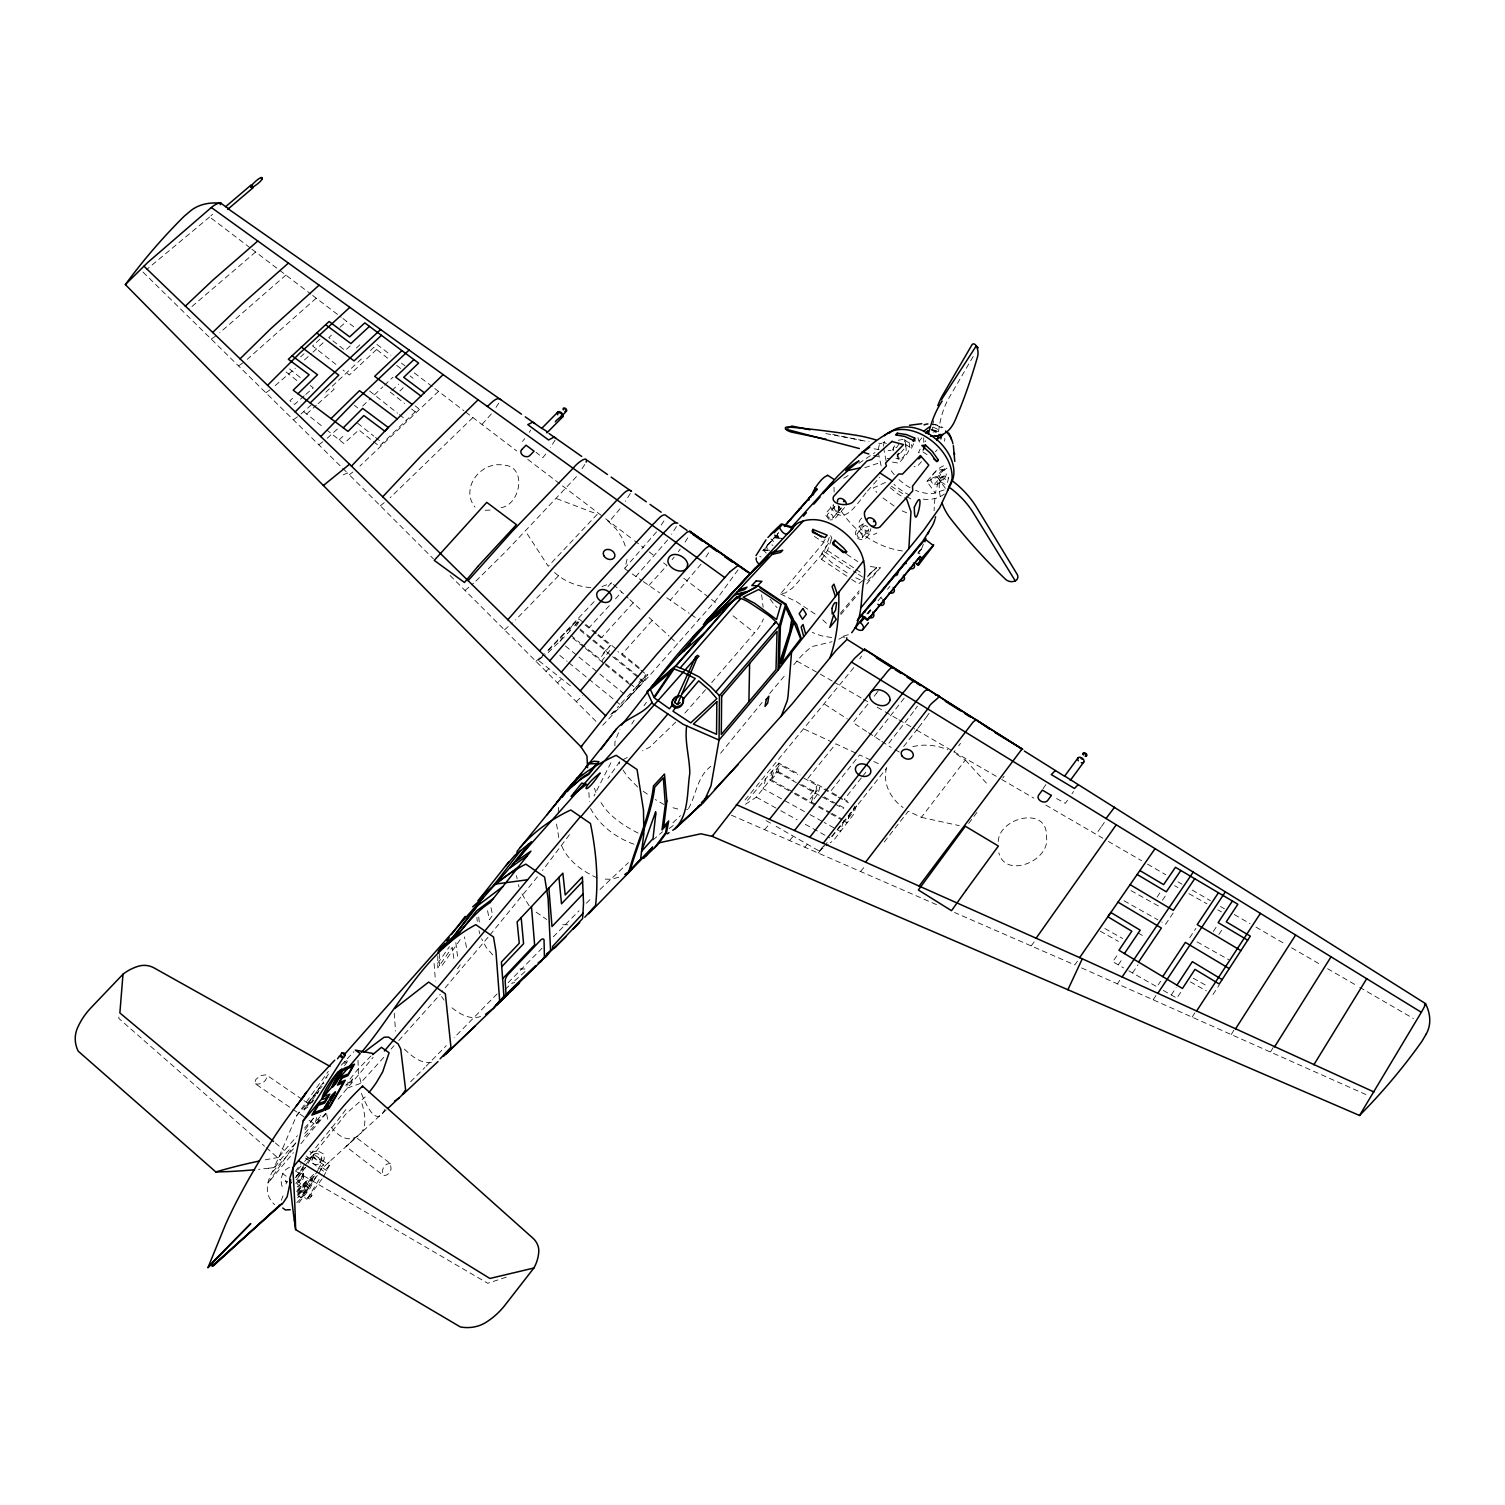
<?xml version="1.0" encoding="UTF-8"?>
<svg xmlns="http://www.w3.org/2000/svg" width="1505" height="1505" viewBox="0 0 1505 1505"><rect width="100%" height="100%" fill="white"/><g stroke="black" fill="none" stroke-linecap="round" stroke-linejoin="round"><path stroke-width="0.75" stroke-dasharray="5 3.75" d="M934.868 498.456L934.078 510.703M614.887 745.859L614.962 741.664L619.909 729.21M846.901 576.227L821.674 559.54L821.786 553.294L831.908 538.301L830.233 534.802L824.138 551.62L796.22 584.053A45.865 15.464 -66.8 0 1 792.025 588.399L785.347 592.914L780.437 593.948L825.718 540.182M303.145 1173.712L303.502 1177.023M905.822 444.577L911.503 448.264L911.635 444.558M358.04 1060.348L358.303 1072.162L361.087 1082.885M394.235 1013.091L395.552 1031.132M437.823 955.826L437.767 967.941L452.253 947.209L454.021 959.701M439.554 953.587L439.498 965.439M434.098 963.463L435.434 980.921M558.205 812.437L558.656 806.304M898.071 453.099L898.052 456.466L899.99 458.969C905.239 457.689 907.854 449.468 905.032 445.047M118.895 1017.004L118.763 1018.396L264.504 1146.152M940.268 496.556A58.187 54.387 4.3 0 1 939.327 482.766L939.666 479.324C952.966 467.02 942.544 484.29 935.414 484.779C921.511 480.151 943.842 460.267 946.438 475.129M322.051 1178.867L307.001 1199.353L319.305 1179.092M942.45 469.598L936.825 476.257L930.429 478.853M934.417 484.365L940.042 477.725L945.14 475.881A98.295 91.109 10.7 0 1 948.376 478.007M886.708 767.494C882.118 782.713 890.64 798.892 903.113 807.564M998.248 841.502C999.151 817.328 1048.138 805.42 1046.427 836.742C1050.923 860.615 1005.491 879.428 998.85 852.827M287.7 1181.839L285.31 1181.651L285.894 1180.183M286.721 1182.667L287.041 1181.651M289.449 1167.391C280.833 1170.758 278.952 1182.911 283.918 1189.703M310.613 1194.349L307.923 1197.66L310.406 1194.293L311.968 1195.29L309.296 1198.902L311.968 1195.29M837.871 511.625L839.47 509.894L838.624 508.05A3.198 2.107 40.9 0 0 835.294 506.263L827.957 513.901M837.965 511.192L839.038 506.545L837.965 505.699M627.058 559.314L624.744 568.758L630.313 572.615M309.146 1120.378L314.902 1124.291L318.007 1121.413L320.546 1115.393M878.13 449.675L880.086 441.981M320.019 1162.406A4.252 3.763 16 0 0 315.448 1157.025A4.252 3.763 16 0 0 312.795 1162.989A4.252 3.763 16 0 0 320.019 1162.406C327.018 1155.182 311.253 1148.353 312.156 1159.207M313.604 1154.711C312.513 1158.53 319.06 1161.597 321.355 1158.361M765.725 778.781L763.11 788.658L807.903 813.452M772.31 770.974L769.845 780.211L792.213 792.552M803.708 778.029L817.271 785.535L815.503 792.176L808.862 800.66L771.407 779.985L773.213 773.213L779.929 764.785L797.763 774.718M745.408 804.291L756.319 797.161L776.561 771.783L778.894 763.11L800.114 774.943M811.477 802.109L813.246 795.505L819.886 786.983L818.118 793.605L811.477 802.109L829.763 812.23M771.407 779.985L778.123 771.576L779.929 764.785M923.656 437.767L923.807 442.32M843.346 821.899L840.467 831.475L824.194 822.464M849.761 813.923L847.07 822.859L843.007 820.62M854.558 806.172L852.62 812.625L846.036 821.203M856.157 805.965L853.655 814.28L833.845 840.147L830.158 842.838M315.787 1176.76L309.804 1188.705L297.708 1204.32M302.881 1175.104L303.352 1173.599L298.818 1182.178M281.341 1200.256L282.959 1195.911M308.224 1163.196L311.855 1156.404L323.669 1164.87L318.665 1173.58M323.387 1176.948L329.35 1165.397L309.842 1151.4M268.661 1168.237L274.004 1167.579L279.272 1156.404L297.444 1135.692M821.674 559.54L827.487 550.51L831.174 540.333M892.409 450.164L894.948 445.273M921.587 548.874L923.901 542.741M345.68 1085.274A130.277 18.888 -51.6 0 1 352.64 1079.047L349.969 1084.955L346.319 1084.672M295.337 1143.518C280.588 1158.399 254.514 1185.733 274.606 1204.658M279.272 1156.404L296.429 1115.863L328.353 1071.334M766.233 553.069L763.355 550.002L778.725 532.544M834.033 487.206L834.109 492.06M861.669 518.077C852.319 526.694 869.514 538.771 876.888 533.015M911.503 448.264L914.889 441.003M920.119 449.148L918.407 452.779L922.471 451.613L928.134 455.3M316.614 1117.481L314.902 1124.291M610.88 762.79L593.967 795.976M898.937 453.156L897.074 456.203M688.538 808.505C696.533 794.358 696.815 777.238 710.812 766.308M559.973 641.582L564.732 633.455M973.208 356.44L949.015 397.847A102.81 56.155 75.9 0 0 938.33 433.365L934.135 431.653M571.825 626.118L567.385 633.718L573.273 627.453M574.76 625.873L578.879 618.837L584.147 623.089M576.377 626.042L579.594 620.568L575.155 625.271M286.665 1181.67L286.063 1183.965M1270.577 1051.882L1273.456 1047.01M676.498 526.487L671.606 534.237M460.342 964.761L457.2 969.22M738.014 569.868L715.872 600.326L648.448 676.855L601.36 726.708M1231.297 1034.424L1234.608 1029.006M631.743 724.056L634.169 720.18M1192.186 1017.041L1195.948 1011.097M581.607 644.14L599.611 658.795L610.353 645.495L597.673 635.223M296.372 1177.211L305.064 1163.516M628.827 697.68L633.962 689.591M636.069 689.666L640.885 682.104M314.413 1175.951L302.185 1195.534L307.001 1199.353M315.655 1173.994L319.399 1168.125L323.669 1164.87M640.81 670.101L646.153 674.409L642.616 679.978L635.392 687.954L630.125 683.646M612.121 713.765L621.546 705.732L643.293 681.69L647.808 674.579L617.276 707.632M530.738 430.091L529.233 432.368M859.769 658.795L861.556 656.03M1153.225 999.734L1157.458 993.281M1212.955 994.579L1219.219 985.004M555.1 440.1L550.397 447.549M619.778 761.624L607.964 778.405M630.35 493.433L625.346 501.353M1218.881 934.455L1222.737 928.604M1213.312 931.463L1217.206 925.594M1180.673 992.378L1176.854 998.135L1162.236 989.82M1171.266 994.956L1176.101 987.656M1189.703 937.747L1195.929 928.397M569.454 834.748L542.553 870.417M1158.135 984.947L1160.618 981.26M898.861 444.182L896.566 447.625L893.218 446.176L893.481 450.635M498.757 403.171L495.502 408.156M584.787 464.499L581.363 469.786M298.423 1194.82L312.156 1178.735L308.356 1180.202M1073.573 791.461L1071.993 793.793M1117.406 983.837L1119.739 980.357M1173.148 913.046L1165.623 924.202L1161.841 922.057M663.931 520.899L660.319 526.468M687.766 537.887L684.117 543.55M708.648 552.786L704.942 558.505M1162.424 900.253L1166.375 894.44M1132.531 972.945L1138.1 964.761M1157.044 897.112L1160.976 891.336M1118.271 964.837L1122.749 958.328M834.353 506.545L834.504 509.687L837.928 511.474M1116.785 955.826L1112.741 961.695L1123.464 967.79M384.96 1109.204C376.005 1129.145 365.169 1102.3 361.125 1092.893M1045.9 784.594L1042.89 788.883M1104.35 822.426L1101.303 826.828M315.674 1095.283C288.715 1130.669 316.407 1092.329 321.882 1084.202M312.871 1099.929L307.81 1107.21L303.916 1109.467L323.726 1081.963M297.501 1178.547L306.87 1165.115M317.329 1175.499L302.279 1195.967M325.644 1078.201L330.592 1071.109M316.803 1093.684L319.041 1090.467M317.404 1093.439L318.439 1091.953M311.78 1102.864L313.793 1099.986M295.507 1171.266L300.849 1163.628M460.154 939.666L442.526 964.874A5.55 1.994 -69.3 0 1 439.516 965.439M1067.515 800.284L1065.352 803.388L1053.575 796.916M1100.87 827.43L1096.054 834.259M1077.43 961.168L1074.796 964.931L954.565 912.5M437.56 963.501L449.431 946.683M927.193 715.966L929.131 713.238M295.827 1142.784L268.041 1182.986L293.4 1152.68M863.418 523.778C858.96 527.051 865.469 533.316 869.382 531.829M867.538 526.844A3.198 2.107 40.3 0 0 864.754 525.659C859.769 527.39 868.78 534.275 868.837 528.688M344.57 1065.596L348.596 1059.972L344.607 1061.777M917.429 706.165L915.303 709.156M904.185 698.151L874.349 736.547M927.005 716.23L921.417 723.849M305.082 1129.841L314.526 1116.729M644.065 705.657L646.435 702.365M853.749 667.637L743.752 801.638M1031.207 945.911L1034.838 940.926M274.004 1167.579L275.302 1165.811M700.991 564.206L670.308 600.213M656.556 531.867L624.895 568.1M667.637 539.938L635.9 576.471M678.379 551.658L680.241 549.099M862.854 524.079C843.91 535.404 866.936 550.021 870.849 528.631M913.497 711.658L887.404 745.031M960.51 743.357L958.704 745.803M876.305 693.448L878.243 690.833M355.82 1137.216L346.094 1146.622L383.436 1175.518L385.017 1175.405A6.246 5.531 15.4 0 0 387.97 1174.145L391.093 1169.216L390.453 1163.61L355.82 1137.216L349.273 1143.762M1002.781 778.029L1004.098 776.298M720.594 753.271L762.132 702.478M968.674 823.442L978.25 810.687M876.211 693.579L874.198 696.232M921.248 724.074L917.787 728.571M884.244 841.991L908.286 811.233L921.361 817.366L965.326 760.025L953.737 752.35L955.035 750.638M620.079 508.746L608.904 521.972M939.327 482.766L945.14 475.881M810.612 794.038L817.271 785.535M576.471 476.634L506.075 551.244L475.241 581.72M858.189 804.234L886.596 768.171M903.658 746.518L917.636 728.777M545.751 454.021L542.816 457.689L536.043 452.29M524.756 438.576L522.48 441.454M303.559 1167.259L295.3 1177.625M304.969 1165.472L346.282 1113.493L365.207 1096.938M861.293 777.972L844.267 799.4L850.212 802.673M862.722 776.166L867.031 770.729M919.856 550.529L918.088 552.73L922.96 555.928M778.894 763.11L745.69 802.541M491.307 413.95L481.976 424.485M304.65 1161.484L330.554 1129.277A167.337 32.865 -57.1 0 0 346.696 1108.376M831.625 836.46L854.878 807.564M832.02 836.63L856.74 806.04M838.793 639.249L844.042 636.295M674.146 557.132L672.114 559.615M301.019 1165.961L295.751 1172.245M867.971 614.059L870.943 610.466M918.464 552.786L921.436 549.175M537.436 876.832L489.482 935.546M860.559 871.508L865.958 864.999M272.781 1171.793L293.456 1148.71M300.868 1143.744L326.228 1113.437M338.173 1099.158L373.108 1057.375M487.977 937.352L441.699 991.87M866.899 613.908L870.737 609.318M887.48 589.302L889.982 586.31M867.727 613.212L870.68 609.675M878.073 600.852L882.494 595.566M917.975 553.219L921.455 549.043M769.695 693.485L786.325 673.694M793.869 664.702L798.534 659.171A39.77 12.473 -34.4 0 1 811.778 646.623L832.039 641.713M840.298 613.344L859.148 590.882M840.881 614.473L859.054 592.932M866.635 583.978L880.256 567.818L867.614 566.2M946.927 468.206L941.34 471.968L938.612 478.891A158.458 111.784 66.9 0 1 935.32 493.113L926.873 481.45L934.718 472.194A7.788 1.919 -36 0 1 941.34 466.889A7.788 1.919 -36 0 1 946.25 465.497M926.873 481.45L937.37 477.217L945.215 467.923A7.788 1.919 -36 0 0 946.344 466.042M296.391 1115.976L318.082 1090.862M862.12 537.736A3.198 2.126 40.4 0 0 859.995 533.184A3.198 2.126 40.4 0 0 857.267 535.705A3.198 2.126 40.4 0 0 862.12 537.736L868.46 530.306M329.35 1165.397L324.121 1171.53L302.825 1156.216M857.474 533.334L863.795 525.941M921.474 461.64L917.091 466.795L913.968 466.625M818.212 853.053L828.578 840.938M892.54 462.073L898.937 463.201L906.857 454.002A7.751 3.706 -79.6 0 0 908.907 441.906M919.235 440.946L921.888 437.88M705.563 689.704L683.928 714.198M711.696 682.593L756.206 630.858A39.563 21.634 -81.2 0 0 763.43 618.894M825.229 539.448L822.972 542.082L813.434 535.78M804.799 847.183L807.357 844.211M832.604 518.284A3.198 2.126 41 0 0 830.459 513.732A3.198 2.126 41 0 0 827.788 516.271A3.198 2.126 41 0 0 832.604 518.284L841.634 507.862M844.493 507.599L834.033 519.639L830.008 519.921M789.542 840.543L793.342 836.197M318.025 1169.046L324.215 1159.245L324.045 1154.241L317.066 1150.478L308.45 1153.771M762.979 550.905L779.872 531.698M767.588 545.036L774.285 537.793L782.017 538.414M865.939 492.85C855.48 506.019 842.461 528.387 829.462 505.323M867.463 491.1L872.072 485.889M873.615 484.159L879.748 477.217M383.794 1057.338L360.034 1083.6L345.002 1088.886M391.112 1049.041L394.047 1045.73M320.057 1088.623L322.07 1086.365M764.521 829.631L770.372 823.047L764.653 819.774M524.982 971.647L512.076 983.104L514.672 982.558M652.211 620.417L622.205 653.941M776.129 826.339L819.096 850.946L823.649 845.848M633.21 602.771L601.793 637.386M648.9 585.445L666.997 565.466L663.442 562.776M638.929 682.386L646.153 674.409M609.299 605.631L589.414 627.359M615.489 598.84L621.678 592.067M325.644 1113.493L302.787 1138.495M296.579 1175.744L303.314 1169.216M398.806 1040.538L440.269 994.316M594.136 601.605L547.707 650.499M608.001 586.499L611.086 583.15M614.247 710.924L608.979 716.436M603.035 653.396L610.353 645.495M609.751 650.555L601.944 660.695L628.356 682.216M304.744 1133.34L317.273 1119.776A167.356 26.262 -51.8 0 0 320.208 1116.578M304.499 1128.054L313.698 1118.121M341.278 1065.201L353.863 1051.675M558.505 575.775L515.557 619.985M564.413 636.86L547.162 653.509M547.989 650.762L578.879 618.837M313.586 1174.427L297.689 1189.627M426.047 1066.255L446.27 1045.636M497.083 993.921L454.153 1037.66M553.257 936.863L579.049 910.751M867.444 576.923L876.437 567.705L866.673 576.566M867.839 580.516L880.256 567.818M586.386 903.226L590.769 898.767M508.088 982.746L542.007 948.225M600.006 889.455L628.45 862.591M410.602 1081.738L424.824 1067.515M472.89 417.562L390.134 497.741M570.395 685.791L538.226 660.225L544.735 653.923M438.519 391.375L359.921 466.08M675.783 722.061L649.652 747.251L642.503 750.807M576.283 701.65L582.661 695.536M399.935 390.943L403.227 387.782M391.94 390.529L398.562 384.189M362.667 405.993L371.058 398.035M374.406 394.837L382.872 386.804M384.565 385.205L393.012 377.172M867.971 575.7L876.437 567.705M557.433 682.818L561.647 678.83M325.795 392.203L363.608 356.873M370.437 350.496L373.842 347.298L387.575 358.152M376.626 349.499L349.348 375.027L343.008 370.004M546.014 671.38L548.892 668.709M672.886 822.765L680.467 815.672M350.195 345.887L345.172 350.533L328.805 337.59L333.64 333.151M356.422 347.994L359.789 344.871M535.968 661.353L544.359 653.603M386.202 1109.9L320.866 1169.554M304.48 359.94L311.309 353.675M313.002 352.114L323.857 342.143M340.092 327.225L346.545 321.28M300.605 356.873L304.01 353.75M320.001 339.095L312.551 345.905L335.916 364.398M339.189 439.817L344.908 434.569M327.789 1163.309L329.388 1161.841M327.168 438.294L338.512 428.003M348.351 1144.609L346.094 1146.622M316.201 298.178L247.234 359.319M296.617 1191.433L313.943 1175.819M306.625 413.988L316.332 405.24M504.476 629.88L512.396 622.807M505.116 989.331L512.133 983.047M304.198 395.853L294.585 404.431L289.901 400.725L294.961 396.229M301.038 413.988L313.793 402.625M285.912 275.076L219.692 332.793M318.063 403.716L334.148 389.268L331.326 387.03M275.17 385.637L295.375 368.198M255.624 252.012L188.426 309.522M305.797 394.423L313.285 387.876L309.748 385.073M652.907 840.091L662.501 831.757M465.045 590.487L473.529 583.169M371.02 1055.964L357.795 1069.453A76.228 10.742 -49.2 0 0 347.693 1082.095M209.628 216.983L146.455 269.696M301.263 1187.106L297.52 1184.341M380.314 505.793L386.823 500.638M862.911 580.497L858.546 583.94L848.839 577.525M349.273 474.771L352.941 471.949M538.226 660.225L545.374 654.863M318.815 444.765L325.607 439.705M307.547 1159.621L311.855 1156.404M669.123 828.54L673.995 824.966M819.096 850.946L828.314 844.192M293.4 419.745L299.721 415.154M265.952 392.73L270.317 389.645M302.11 1170.081L305.459 1167.73M238.599 365.828L243.904 362.178M211.34 339.001L216.118 335.803M858.885 463.333L875.007 452.535M900.648 452.93L906.104 446.552L904.881 440.231M762.847 550.416L771.407 550.491M944.256 489.877L933.382 493.546A39.958 27.523 40.5 0 1 915.529 490.31M944.444 494.054L938.706 497.609L930.56 499.415A42.008 28.877 40.5 0 1 921.399 498.851M848.03 475.599L843.364 478.44A117.352 86.594 25.6 0 0 841.22 479.888M322.766 1083.732L323.876 1083.13M325.889 1078.069L327.055 1077.448M623.277 759.517L627.228 757.466M899.332 752.011L893.029 748.681M343.215 474.922L347.392 472.89L433.478 558.919M885.486 482.409L873.276 487.996L876.888 492.492M343.93 1063.395L346.489 1062.248M864.811 467.641L880.086 462.618M501.146 507.712C520.88 504.363 527.258 465.76 503.404 465.101C480.735 461.038 459.872 488.222 474.978 507.11M848.331 634.677L840.543 637.142M898.203 440.269L902.944 439.422M601.981 586.574L611.764 582.886M618.706 877.283L611.011 879.259L601.737 879.033M506.207 1277.162L487.752 1283.276L296.353 1171.548M309.353 1198.977L308.074 1197.924M480.603 1016.515C469.146 1020.465 458.009 1012.997 449.694 1005.886M912.801 746.668C924.352 743.752 936.938 745.182 947.849 749.791M278.557 1157.401L277.804 1157.533A218.093 86.763 -14.5 0 0 265.313 1159.828M686.562 809.483L687.785 809.333M677.833 809.013L670.308 807.056M431.446 1062.285C420.648 1063.941 411.467 1055.889 404.205 1048.966M567.761 924.785L559.013 924.616M524.944 968.994L516.873 968.9M485.137 510.27L490.893 510.063M390.453 1163.61C384.283 1162.97 380.615 1170.495 383.436 1175.518M931.125 429.64L936.242 430.844L938.499 433.29M844.982 637.198L843.383 637.123M302.054 1099.346L266.216 1074.796L260.233 1075.623L255.831 1079.555A6.227 5.493 15.2 0 0 255.192 1082.471L255.455 1083.882L307.227 1119.08M255.455 1083.882C260.722 1085.124 268.323 1080.966 266.216 1074.796M902.511 550.943C875.835 547.463 850.607 529.252 838.078 505.567M779.646 538.094L775.282 537.586L783.879 538.677M831.644 637.556L822.087 635.938A49.627 32.056 40.3 0 1 812.324 632.363M764.634 549.701L771.143 550.473M590.825 587.59C575.926 586.574 561.29 580.215 551.169 569.116M895.927 458.254L899.99 458.969M825.831 433.572L862.365 440.532A100.91 32.828 20.9 0 0 869.119 441.812M936.072 424.899L932.348 424.147A20.017 13.921 40.5 0 1 941.528 427.834M832.792 434.456L862.365 440.532M921.361 817.366L959.249 825.624M633.925 844.211C616.072 837.796 599.178 825.304 590.411 808.185M774.435 534.915L778.442 536.081M774.417 535.78L778.424 536.946M933.044 427.044L940.004 430.468M906.668 512.81L902.135 510.872M556.605 498.625L597.335 514.183L548.253 566.256L525.414 531.096M638.139 833.13C623.39 825.474 608.133 815.804 600.025 800.811M597.165 877.866C582.284 871.188 567.611 860.728 561.365 845.095M780.587 593.948L796.691 601.812L818.08 616.034M731.411 815.202L939.666 906.01M855.781 577.845L860.164 579.782M1081.644 967.941L1368.083 1095.508M804.291 729.154L831.625 741.871M855.705 753.064L835.821 743.827L807.395 778.988L828.39 790.595M878.374 763.618L859.675 754.927L830.309 791.668L842.273 798.29M664.175 804.629L655.315 799.55M778.123 771.576L793.85 780.248M801.732 784.575L815.503 792.176M824.194 796.973L844.493 808.147M776.561 771.783L833.356 803.106M835.388 804.216L843.515 808.693M823.969 789.241L836.216 796.013M838.247 797.142L848.444 802.786M831.814 813.34L841.972 818.965M794.245 793.681L816.594 806.022M818.626 807.15L828.785 812.756M830.816 813.885L840.975 819.491M809.935 814.581L822.144 821.335M756.319 797.161L778.762 809.615M780.813 810.744L797.123 819.792M805.288 824.307L829.763 837.89M796.898 661.109L818.344 673.074M1174.634 885.711L1177.982 887.574M1188.95 893.707L1206.897 903.734M1217.79 909.829L1221.383 911.823M1131.045 890.64L1158.493 906.048M1104.858 928.529L1122.674 938.537M1193.183 978.175L1206.916 985.888M1124.066 900.818L1157.947 919.875M1197.058 941.885L1229.134 959.927M1100.23 931.181L1118.384 941.378M1190.361 981.881L1206.333 990.854M1138.006 932.95L1144.007 936.355M1128.788 970.819L1156.912 986.791M820.281 674.146L832.152 681.031M834.127 682.179L861.424 698.038M863.362 699.167L869.194 702.553L852.959 722.626L866.579 731.486M877.227 707.2L883.247 710.699M885.26 711.865L897.036 718.713M898.974 719.823L914.626 728.928M916.601 730.076L952.138 750.713M954.114 751.842L997.74 777.182M1001.709 779.477L1033.822 798.12M1045.862 805.119L1102.92 838.247M1108.32 841.389L1141.599 860.71M1147.544 864.152L1165.811 874.762M1177.982 881.836L1182.046 884.188M1192.205 890.076L1210.472 900.705M1220.517 906.518L1224.449 908.813M1234.288 914.513L1250.034 923.656M1255.96 927.099L1285.684 944.369M1291.666 947.83L1321.578 965.194M1327.579 968.693L1357.717 986.17M1359.711 987.336L1413.421 1018.528M824.721 704.284L847.315 718.957M868.517 732.747L879.955 740.178M881.817 741.382L891.167 747.458M904.11 439.648L909.754 443.335M891.242 486.171L904.674 494.976M906.593 496.217L912.35 499.999M894.139 506L880.5 496.217M846.864 554.386L857.737 561.572M827.487 550.51L854.125 568.119M856.025 569.379L861.725 573.16M824.138 551.62L856.439 572.991M858.339 574.233L865.939 579.275M847.183 572.935L831.343 562.268L821.786 553.294M643.218 791.291L648.392 794.828M303.935 1100.625L309.597 1104.501M632.175 573.894L641.469 580.309M643.331 581.588L659.604 592.82M666.734 597.748L689.234 613.288M691.134 614.586L698.715 619.815M536.156 912.143L546.748 919.499M306.192 1155.972L310.895 1159.358M322.691 1167.824L327.413 1171.21M296.297 1179.168L299.646 1181.557M304.781 1185.263L308.111 1187.671M282.432 1173.486L286.195 1176.195M297.614 1195.365L300.944 1197.773M250.075 247.779L209.647 216.965A26.112 9.331 -57.4 0 0 212.562 214.218M251.918 249.19L310.858 294.096M312.645 295.45L341.184 317.216M342.971 318.571L353.694 326.736M376.908 344.438L390.943 355.124M401.459 363.138L404.977 365.809M414.289 372.901L432.932 387.105M434.795 388.535L463.841 410.677M465.647 412.05L516.761 450.992M527.747 459.364L560.688 484.459M562.513 485.87L603.938 517.419M605.725 518.792L632.815 539.43M634.621 540.803L643.651 547.688M649.107 551.846L654.562 556.003M683.721 578.221L718.318 604.577M733.123 615.865L754.551 632.777M396.718 365.376L401.478 369.12M410.056 375.911L413.123 378.319M415.192 405.88L418.578 408.551L379.373 446.27L358.867 429.941L343.874 443.542L327.131 430.261M390.265 392.109L404.525 403.378M411.636 409.003L415.211 411.824M369.609 391.055L397.583 413.179M399.371 414.59L406.501 420.234M354.484 405.372L357.701 407.911M303.671 411.636L323.726 427.552M828.841 519.3L825.869 515.256L826.527 512.547L833.413 504.702L832.886 509.217L837.796 512.659L839.941 512.434L841.558 510.176L839.038 506.545M289.506 368.932L300.925 378.037M357.588 423.187L373.748 436.055M375.535 437.485L382.721 443.223M286.044 371.904L296.918 380.558M492.681 954.866L486.284 947.548L481.581 938.744M639.155 667.599L618.818 651.176M639.023 668.672L617.859 651.59M585.897 624.519L596.488 633.097M598.256 634.527L617.106 649.803M585.012 624.97L595.867 633.755M579.971 628.958L606.91 650.894M614.51 657.083L639.098 677.118M580.159 630.294L590.976 639.098M592.782 640.566L610.823 655.258M612.629 656.726L643.293 681.69M570.809 635.336L579.801 642.673M572.803 638.12L583.658 646.962M585.464 648.429L603.543 663.159M605.349 664.627L632.457 686.713M565.41 646.002L598.031 672.585M599.837 674.052L625.196 694.727M559.804 655.409L567.065 661.335M568.871 662.802L587.044 677.607M588.85 679.094L614.285 699.806M616.091 701.292L621.546 705.732M275.359 1142.991L284.295 1150.46M890.151 487.695L891.713 488.899A45.3 31.116 40.5 0 0 906.386 498.851M637.65 787.002L627.754 776.937L621.885 768.34M266.253 1147.694L280.306 1160.016M613.419 584.41L628.262 598.181M629.918 599.724L642.71 611.594M649.05 617.483L669.067 636.069M670.76 637.631L677.495 643.877M770.899 538.941L773.645 541.537M607.663 520.786L616.316 529.177L622.675 538.846L626.343 549.118M822.765 619.853L827.769 624.631M143.031 272.123L341.052 466.644M342.632 468.206L347.392 472.89M450.089 575.531L596.657 722.024M965.326 760.025L988.635 785.554M529.083 905.728L520.975 892.333M770.09 599.141L773.401 603.486A49.59 32.019 40.6 0 0 777.088 607.644M444.05 1000.091L441.605 996.536M331.251 1127.17C336.01 1133.378 343.385 1139.962 351.775 1138.627C369.195 1134.582 365.753 1114.227 361.106 1101.077M937.37 477.217L945.817 488.899M594.381 788.206L595.924 792.439M618.969 762.414L619.533 763.788M881.121 465.816L878.318 452.666M886.125 460.944L883.642 448.283M939.666 479.324L940.493 481.863M457.52 956.258L455.545 940.286M466.494 947.454L464.481 936.881M558.788 837.608L556.116 821.41M478.966 930.673L479.794 933.777M518.397 884.526L519.056 887.047M327.77 1119.325L326.547 1113.644M897.3 454.736L898.937 463.201M479.267 922.001L478.552 915.379M487.545 910.732L489.445 919.781L492.568 915.191L490.818 906.763M516.535 875.628L517.118 878.807M761.643 594.814L763.129 607.192M476.897 917.41L477.273 921.38M588.888 792.514L589.358 801.413M909.923 495.183A42.008 28.877 40.5 0 1 893.97 484.309M910.111 487.714A39.958 27.523 40.5 0 1 898.541 479.192M894.29 474.715A39.958 27.523 40.5 0 1 889.568 468.224M883.51 446.214A39.958 27.523 40.5 0 1 885.392 438.896M881.93 443.58A100.91 32.828 20.9 0 1 878.826 443.241M890.998 450.484A100.816 32.621 20.9 0 1 888.119 450.334M879.052 449.506A100.816 32.621 20.9 0 1 872.637 448.622M889.794 458.875A102.509 26.883 27.2 0 1 887.122 458.423M878.431 456.579A102.509 26.883 27.2 0 1 872.129 454.943M937.182 449.694A7.318 5.079 40.5 0 1 935.245 451.5M925.029 441.793A7.318 5.079 40.5 0 1 925.801 440.72M933.062 432.255A7.299 5.079 40.5 0 1 940.569 432.593M944.726 438.35A7.299 5.079 40.5 0 1 944.406 441.21M932.047 430.806A102.829 55.986 75.9 0 1 932.46 427.364M932.968 424.015A102.829 55.986 75.9 0 1 933.57 420.723M940.606 481.713A99.988 89.265 -1.7 0 1 947.078 485.758M941.547 476.69A98.107 90.921 10.9 0 1 947.924 481.036M882.927 442.207A56.757 17.74 20.5 0 1 886.389 443.448M904.43 441.341A7.751 3.706 -79.6 0 1 905.427 440.438M896.848 454.886A160.678 91.297 -10.6 0 1 899.633 453.457M948.564 477.574A159.041 111.859 66.9 0 1 947.303 483.312M932.78 424.749A14.956 10.422 40.5 0 1 942.92 427.665M919.423 442.094A20.017 13.921 40.5 0 1 918.012 437.748M931.689 429.903A7.788 5.587 24.7 0 1 938.875 432.838M268.661 1168.219A298.987 135.582 -15 0 1 258.578 1169.347M352.64 1079.066A167.356 26.262 -51.8 0 1 346.79 1086.121M759.818 556.568A5.437 3.499 41.4 0 1 761.041 556.944M767.362 548.986A5.418 3.499 41.4 0 1 767.945 544.735A5.418 3.499 41.4 0 1 772.93 545.431M778.668 538.056A5.399 3.518 41.4 0 1 778.988 532.45M880.971 597.824A5.418 3.556 39.5 0 1 882.081 598.708M298.517 1176.101A14.956 2.464 -54.1 0 1 298.818 1182.817M295.902 1183.419A12.397 2.032 -54.1 0 1 303.408 1176.684A12.397 2.032 -54.1 0 1 298.122 1187.219M296.955 1183.833A6.208 1.016 -54.1 0 1 299.777 1181.82A6.208 1.016 -54.1 0 1 297.087 1186.918M298.441 1194.161A14.956 2.408 -54.2 0 1 310.312 1179.976A14.956 2.408 -54.2 0 1 308.958 1187.125A14.956 2.408 -54.2 0 1 296.842 1202.551M297.35 1192.374A12.416 2.013 -54.2 0 1 308.638 1180.691A12.416 2.013 -54.2 0 1 297.595 1197.867M308.13 1188.48L307.772 1189.345A6.208 0.997 -54.2 0 1 303.013 1196.193A6.208 0.997 -54.2 0 1 301.019 1196.701A6.208 0.997 -54.2 0 1 305.44 1189.928L306.343 1188.931A6.208 0.997 -54.2 0 1 308.13 1188.48M299.382 1194.105A6.208 0.997 -54.2 0 0 304.913 1185.507A6.208 0.997 -54.2 0 0 299.288 1191.339A6.208 0.997 -54.2 0 0 299.382 1194.105"/><path stroke-width="1.5" d="M686.675 725.843C684.399 741.965 689.741 757.523 689.779 773.476C686.788 792.665 689.309 817.535 672.773 830.346M896.058 575.625L894.835 575.361L887.969 583.771M621.565 725.053C662.463 675.5 699.355 614.999 758.388 585.821L785.704 604.013L779.27 625.76L719.465 695.705L719.033 740.065L711 785.817L703.682 802.146L677.833 826.095M906.179 563.547L904.862 563.359L898.259 571.242L897.337 574.948M748.907 701.744L749.622 663.442M908.87 548.667L910.958 511.719L906.236 497.91M330.122 1066.443L154.056 967.903A17.496 14.918 9.5 0 0 138.629 966.154A47.746 40.936 9.8 0 0 122.996 974.224L119.873 1012.959L273.571 1141.505M857.173 620.643L925.18 539.336L924.992 541.706M394.762 1008.501L428.662 982.069L445.348 993.789L450.954 1047.273L440.081 1058.843M812.869 529.403L812.493 532.356L824.947 537.68L827.167 535.159L812.869 529.403L812.23 530.851L821.523 536.984M438.218 952.853L438.519 950.558C459.006 937.935 469.805 915.191 490.028 902.699L530.945 851.134L516.309 861.142L531.434 841.728L514.729 855.48L505.661 866.052M439.987 950.408L440.269 948.301L453.193 936.787L483.368 897.394L472.683 906.8M477.875 900.761C491.307 886.106 507.862 873.257 525.847 864.115L544.584 877.058L548.102 898.335L550.567 950.614L540.239 962.128M479.493 899.049L508.746 861.895M516.742 854.539L517.212 851.19L566.35 790.953M864.886 650.668L864.566 649.088L1022.591 749.302L865.018 649.84M893.293 668.54C891.035 664.815 884.338 676.309 881.648 678.51L769.469 819.36M290.747 1179.807L287.154 1196.795L283.241 1202.74L212.28 1266.081L278.162 1206.728L214.839 1264.539A11.231 1.9 -53.8 0 1 212.167 1264.746L213.014 1261.773L250.789 1223.584L207.972 1267.624L225.186 1225.352A210.023 35.349 -54.4 0 1 267.156 1148.127A95.473 16.574 -54.2 0 1 302.166 1098.537L306.437 1092.216L295.977 1106.476M294.265 1220.122A298.385 52.035 -89.7 0 1 290.126 1183.683L289.656 1178.867L293.531 1166.657L303.239 1120.755L342.839 1058.241L339.566 1055.927L337.515 1058.749M914.795 682.085C912.557 679.075 906.386 689.591 903.696 691.961L794.508 830.515M927.908 690.343C925.763 687.54 919.611 697.963 916.978 700.352L809.765 837.326M935.282 518.209L935.602 516.855M829.895 657.873C837.401 637.273 839.244 614.285 838.793 592.33M294.284 1220.103L295.62 1229.623L460.342 1326.94A36.158 32.527 24.5 0 0 486.115 1322.274A87.986 78.768 22.3 0 0 505.003 1305.155L533.88 1268.019A48.311 42.949 24.5 0 0 538.771 1251.821A17.74 15.727 25.8 0 0 532.845 1238.107L362.592 1086.14L362.291 1087.193M827.186 475.787C822.708 476.502 813.641 488.673 811.835 495.145M934.925 519.488L934.53 520.711A57.886 42.403 24.4 0 1 932.141 526.148L923.054 540.841L857.624 619.477M343.911 1055.061L696.307 657.346M846.769 639.155L846.751 637.819M925.519 539.524L933.42 545.562L918.332 565.278L916.319 563.961A8.334 5.569 39.5 0 0 919.517 557.433L919.95 556.549L921.982 557.885L918.332 565.278M580.441 816.613L384.415 1050.979M1022.591 749.302L995.351 732.803M251.58 187.354L252.445 186.789L251.26 185.83M252.426 187.354C267.439 178.455 263.845 171.476 251.109 185.905M557.452 802.259C570.884 780.042 593.102 765.857 616.185 755.322L637.048 769.525L643.482 810.029L643.858 833.638L640.603 859.11L629.09 871.545M581.081 774.304L581.513 773.213M680.241 702.684L677.476 704.396L674.71 702.534L675.82 699.693M679.94 695.686A9.463 7.638 21.7 0 0 672.603 704.321L669.48 708.817L654.28 697.869L674.09 668.916L683.665 672.66A11.25 6.848 41 0 1 685.622 673.676L695.235 678.51L682.254 693.749M680.222 695.761L683.289 697.831A9.444 7.619 21.5 0 1 676.121 706.692L672.98 711.188L690.701 722.87L716.869 698.677L709.043 689.76A11.269 6.867 40.7 0 0 707.275 688.255L698.734 680.862L682.856 699.562A9.444 7.619 21.5 0 1 675.538 708.197L672.02 705.807A9.444 7.638 21.7 0 1 673.243 699.844M683.458 698.057L682.687 699.336M927.964 533.955L928.886 531.622M1114.547 807.226L1106.024 818.513M677.476 704.396L697.06 657.836L698.997 656.312L697.53 655.315L695.573 656.838L674.71 702.534M950.859 483.782L939.647 507.806L923.713 530.249L861.142 607.55M1055.362 770.579L1051.261 774.567L1074.457 788.47L1078.013 784.839M813.396 494.882A8.278 5.512 41.4 0 1 816.745 489.783L815.127 487.564M834.88 540.276L832.942 544.547L845.998 553.163L846.657 551.733L843.759 548.14L834.88 540.276L832.679 542.778L843.12 552.598L846.657 551.733M891.882 441.492L903.546 444.596L885.58 463.051L886.426 465.91L875.082 477.913A836.347 101.606 -55.2 0 0 853.58 501.297C849.065 507.166 829.819 504.965 833.582 496.481A827.148 104.71 -55.1 0 1 855.009 473.454L866.955 460.944L871.621 459.477L892.164 441.228M896.604 434.757L897.319 433.195L906.48 434.606L914.664 438.049L914.889 441.003L904.656 436.412L895.55 434.87L897.319 433.195M1067.892 989.726L1082.283 958.798L1373.99 1091.972M913.159 441.304L914.664 438.049M863.757 616.711L855.122 628.319M923.242 449.995L925.537 445.123L932.385 451.481L938.292 459.909L937.559 461.452L933.777 458.987M781.076 716.568L787.266 700.653A111.351 68.572 41.2 0 0 788.375 692.168L791.555 652.248L863.644 560.744M861.011 615.978L867.444 620.248L919.95 556.549M756.037 555.59L765.97 539.881M690.889 641.243L692.864 637.273A111.934 69.268 39.7 0 1 697.981 631.498L715.515 614.981L803.35 520.937M585.746 767.418L588.549 763.863L596.582 763.581L588.624 773.532A354.352 198.942 37 0 0 583.846 776.354L564.808 792.872M586.198 462.148C588.511 453.946 575.794 464.443 574.007 467.284L511.851 531.754L468.093 580.685M555.364 421.814C555.947 419.65 572.276 409.68 563.698 408.626M338.907 1077.467L344.194 1068.324L354.503 1064.167L347.937 1075.642L342.049 1078.088L339.396 1082.716L345.285 1080.251L329.181 1108.338L324.873 1110.182C328.034 1105.611 343.573 1080.59 330.122 1097.709M330.536 1100.362L334.148 1094.116L332.417 1094.812L323.989 1108.282M328.429 1105.065L326.867 1107.774L329.614 1106.608L343.328 1082.659L337.402 1085.124L342.482 1076.301L348.37 1073.874L352.565 1066.556L343.761 1070.13M341.898 1052.748L340.487 1055.174L343.798 1057.526L345.209 1055.099L344.513 1053.18L341.898 1052.748L345.209 1055.099M341.108 1074.739C325.738 1097.86 337.59 1076.696 342.444 1068.983C336.65 1069.114 311.196 1109.448 327.751 1096.637L325.136 1101.133M337.064 1081.7C325.475 1097.408 336.763 1076.244 340.431 1071.391L337.76 1072.369L323.443 1096.599L329.783 1094.229L324.666 1103.033L318.251 1105.404L313.905 1112.722L323.481 1109.129M328.297 1101.905L323.086 1110.897L311.817 1115.111L318.627 1103.617L325.061 1101.265M1426.1 1034.198L1421.924 1041.328A919.066 683.308 11.9 0 1 1359.542 1115.468L712.166 836.347L700.916 833.789L658.362 842.951M1064.769 776.11L1425.48 1003.59A27.711 2.352 -55.4 0 1 1421.322 1012.282L1359.542 1115.468M652.06 702.421C642.767 714.781 626.4 717.528 616.486 728.89L573.386 783.202M846.261 640.171L836.14 650.348L792.288 703.757L704.509 801.375M1366.709 978.72L1313.865 1064.75M302.166 1098.537L313.285 1082.998L334.768 1060.141M1331.06 956.804L1274.566 1046.84M228.233 208.875L521.52 414.195M1295.617 935.038L1235.492 1028.95M925.782 433.233L927.87 430.806M941.396 399.747L976.237 345.924L978.231 347.843M1260.4 913.385L1196.55 1011.115M1176.929 985.154L1192.355 961.657L1222.116 979.605M1232.407 901.025L1218.147 922.621L1247.683 940.192M1162.707 976.595L1185.376 942.393L1229.246 968.599M1218.448 892.747L1197.209 924.616L1240.91 950.633M1225.371 891.863L1157.778 993.375M1138.57 962.071L1161.39 928.058L1117.989 902.135M1124.442 953.568L1140.188 930.165L1110.822 912.463M1194.725 878.713L1173.317 910.375L1130.105 884.639M1193.22 872.11L1122.09 977.027M1180.842 870.492L1166.319 891.807L1137.159 874.48M1155.05 848.651L1107.868 916.752L1131.816 931.219L1118.949 950.276L1182.46 988.484L1194.989 969.37L1219.257 984.025L1250.316 936.148L1226.255 921.85L1237.844 904.242L1175.461 867.294L1163.61 884.639L1139.887 870.53M1079.631 957.632L1110.746 912.594M1036.117 938.217L1116.24 824.796M942.713 434.926L941.98 435.716A153.679 20.111 -56.4 0 0 936.768 439.78M441.134 948.827L444.596 944.03M919.104 886.069L1021.312 749.904M451.481 934.605L465.139 916.413M865.544 862.196L973.171 721.986L976.162 719.691L989.556 729.154M1070.262 780.493L1083.788 762M446.91 940.832L449.186 937.728M1077.9 758.087L1064.562 776.26L1024.341 751.051M823.197 843.308L928.754 707.632C929.714 702.384 946.043 694.821 935.621 695.197M361.369 1052.503C398.167 1008.971 423.545 952.477 475.843 924.672L493.508 936.994L495.935 951.517L499.66 1000.543L494.054 1007.804L443.448 1056.36M947.548 490.536L951.969 479.869A42.008 28.877 40.5 0 0 927.607 437.842A42.008 28.877 40.5 0 0 884.432 435.81M600.834 749.452L616.486 728.89M791.555 652.248L778.029 670.139L719.033 740.065L683.157 724.319L652.606 703.625L646.981 691.322L675.745 666.245L736.302 597.071A35.593 22.368 40.9 0 1 740.084 598.162L741.344 598.614A35.593 22.368 40.9 0 1 751.371 603.825L766.402 613.852A35.631 22.425 40.7 0 1 775.451 621.377L776.448 622.449A35.631 22.425 40.7 0 1 779.27 625.76L778.029 670.139L790.482 631.912L792.759 618.179L785.704 604.013M227.744 209.327L252.746 188.012L252.276 185.792L250.695 185.36L225.637 206.674L228.459 208.499M547.049 814.751L551.206 809.445M555.552 804.084L559.013 799.682M520.655 850.494L493.283 885.768L518.322 867.012M753.196 570.715L770.221 553.69L775.639 550.435M449.675 941.735L477.969 905.427L502.708 886.69M457.238 935.659L476.502 910.92L493.471 898.372M528.424 844.211L509.856 868.046L527.427 855.555M562.118 797.349L564.939 793.812M567.31 791.611L571.448 786.419M759.799 563.528L759.235 564.187A5.437 3.499 41.4 0 1 756.676 561.158M580.309 690.889L630.35 631.536L698.094 556.154C701.311 553.84 708.309 542.59 711.677 547.67L717.245 551.582M561.29 672.208L610.296 614.642L677.25 541.029L687.145 532.055L689.836 531.227L749.415 572.784M549.739 660.883L598.125 604.389L664.42 532.036C668.145 529.233 672.81 520.843 677.814 523.157M539.618 650.931L587.439 595.378L653.245 524.022C656.462 521.633 663.178 511.324 666.715 516.102L676.065 522.668M557.339 801.751L563.416 794.301M507.862 619.74L553.896 567.14L618.122 498.87C621.396 496.368 627.717 486.943 631.479 491.382L611.199 477.141M550.736 809.953L556.022 803.595M760.176 563.058L793.398 527.371L781.452 523.891L770.409 534.632M867.444 620.248L919.517 557.433M862.704 629.711L868.46 622.731M921.982 557.885L933.664 544.866M588.606 763.242L594.08 761.21L598.971 761.699L588.775 774.398L580.159 779.59L567.009 790.595M867.52 608.133L875.665 599.573M877.829 595.735L885.542 586.894M864.152 618.066L860.296 622.731A5.456 3.537 39.5 0 1 863.249 628.977A5.456 3.537 39.5 0 1 857.192 629.203L855.235 627.905M908.38 559.164L915.868 550.585M860.333 622.035L864.773 616.749M667.863 713.953L580.78 816.839M715.853 692.018L775.865 621.828L773.721 624.349M382.703 496.819L421.381 455.564L478.101 399.803M738.635 600.928L740.78 598.426L680.166 667.975M293.531 1166.657L333.301 1118.347A130.408 23.685 -56.8 0 1 362.592 1086.121M207.972 1267.624L213.014 1261.773M291.33 1182.384L289.844 1184.096M864.115 612.253L865.394 611.783M351.455 466.117L388.196 427.627L443.166 374.613M803.388 516.14L806.379 512.716M813.829 504.137L820.075 496.97M823.009 493.621L833.243 481.826M732.126 601.342L675.99 665.417L651.176 687.07L707.03 623.427L734.76 598.952M713.088 835.294L712.166 836.347L786.325 741.118L854.633 658.231L864.547 649.107M320.753 436.563L355.876 400.405L409.097 350.063M784.481 526.468L816.745 489.783M752.218 571.787L703.343 624.519M830.327 485.212L832.942 482.24M784.876 525.565L817.14 488.88M295.149 411.956L328.918 377.699L380.633 329.539M520.279 847.447C534.125 831.456 551.677 818.983 570.771 809.972L590.449 823.48C595.942 850.344 598.67 878.036 595.585 905.352L584.787 917.241M267.514 385.374L299.777 353.167L349.837 307.34M303.22 1120.868L360.203 1053.556L355.331 1050.095L373.447 1053.613M239.972 358.905L270.75 328.711L319.098 285.197M790.783 528.123L838.21 475.58C854.69 459.721 870.379 442.282 890.885 431.578M212.562 332.549L241.797 304.349L288.433 263.074M583.018 913.29L552.598 946.457L552.486 948.714L546.108 956.71L538.075 962.993M756.018 567.423L706.353 620.794L758.031 565.297M704.81 622.619L755.134 568.457M646.191 855.724L652.681 847.014L628.639 872.016L630.463 869.589C638.082 842.236 651.195 815.879 654.713 787.209L663.329 777.859L665.323 804.686L661.993 829.932L666.96 824.345L665.586 832.848L654.713 847.578M738.202 764.521L714.461 789.598M507.881 992.961L512.716 989.5L494.073 1007.428L503.949 996.385L501.391 962.034L519.263 943.259L517.137 921.888L562.87 873.163L565.203 894.967L582.397 876.888L583.526 903.056L582.623 918.52L555.778 947.021L546.353 954.057M502.576 978.739L534.632 944.877L531.472 906.65M387.857 1108.395L401.647 1095.452L405.635 1089.846L400.725 1049.023L398.11 1043.906L388.497 1037.095L384.076 1037.246L364.022 1052.202M501.729 966.737L523.59 943.71L521.163 917.617M582.604 881.591L561.497 903.809L558.957 877.34M583.206 893.707L551.996 926.534L548.855 888.138M122.996 974.224L91.034 1007.729A87.252 75.626 9.6 0 0 77.489 1027.953A35.763 30.871 8 0 0 78.204 1051.167L215.855 1171.962L227.161 1171.624A298.987 135.582 -15 0 0 254.571 1169.742M729.925 571.806L657.045 653.998L620.135 697.436L580.986 746.837L586.95 755.999L587.571 767.701M250.695 185.36L250.639 186.883M260.986 177.477L262.303 178.926M581.965 745.822L580.986 746.837L125.348 284.577A935.79 732.164 37.6 0 1 184.268 216.174L190.383 211.02A43.419 32.358 21.3 0 1 221.047 203.288M632.307 868.855L588.662 913.817M579.726 922.471L573.048 929.338M938.292 459.909L936.562 461.621L930.579 453.325L921.831 445.518L925.537 445.123M723.096 606.496L707.218 622.694L718.017 614.83M562.701 416.866L546.973 432.838L546.973 431.484L541.819 428.285L557.715 412.182M521.689 449.619L526.054 445.198L534.068 451.199L529.722 455.62A5.079 3.875 25.3 0 1 522.931 455.451A5.079 3.875 25.3 0 1 521.689 449.619M565.955 936.731L553.501 948.225M185.247 306.211L212.939 280.043L257.806 241.007M701.424 802.673L707.952 796.126M487.357 406.463C490.649 403.81 496.838 395.909 500.77 399.634M502.764 998.06C515.049 985.023 556.587 945.385 523.552 978.118M125.348 284.577L147.584 262.604L211.321 207.54M343.253 427.815L362.667 408.401L388.309 427.514L384.753 431.145L363.834 415.549L348.012 431.389L293.193 390.19L309.146 374.764L288.339 359.262L329.106 321.487L349.668 336.875L364.793 322.879L418.597 363.1L403.697 377.304L424.335 392.767M729.944 571.787L738.146 565.428M331.006 418.616L359.488 390.66L397.188 418.954M511.926 990.403L519.545 982.934L512.547 988.71M767.926 537.454L778.95 526.731C788.357 544.34 790.689 524.568 800.51 521.934C821.561 513.751 844.023 528.744 856.364 545.149C864.227 555.364 866.128 568.57 863.757 580.949C860.371 598.294 863.212 618.781 851.68 632.721M774.04 532.77L782.073 524.963M310.162 402.945L338.794 375.14L301.245 346.959M760.044 587.853L785.027 604.483M496.838 1005.058L507.712 994.56M297.952 393.764L317.517 374.726L291.989 355.707M497.685 1003.534L495.841 1005.547L506.037 994.353L505.21 981.918A6.246 2.765 -63.7 0 1 505.398 979.435L505.586 978.777A5.55 2.276 -62.2 0 1 508.163 974.393L540.521 940.249A5.474 2.408 -64.1 0 1 542.233 939.064L542.628 938.97A6.133 2.69 -64.1 0 1 544.039 939.891L544.415 956.729L541.424 960.924L498.964 1002.311M413.913 359.62L395.589 377.04L420.949 396.041M445.687 1054.177L475.053 1026.203M401.891 350.627L374.67 376.325L412.22 404.469M674.654 829.18L703.682 802.146M402.907 1094.492L438.011 1061.552M381.442 335.333L354.07 360.88L316.671 332.85M676.197 827.524L700.991 804.498L697.812 806.511M494.054 1007.804L485.569 1014.314M369.459 326.359L350.891 343.573L325.644 324.666M823.16 492.267L848.086 470.482L860.352 467.829M918.708 458.969L921.361 456.561M936.599 440.25L939.026 434.776M679.376 654.938L704.34 633.059M605.631 715.759L349.555 464.255L323.387 485.475M1021.444 749.753L1022.478 749.114M399.389 1097.747L394.498 1101.19M372.694 1054.648L381.442 1047.33L389.099 1052.766L382.684 1071.861L376.344 1082.622A76.115 35.349 -60.4 0 1 369.045 1092.404M859.129 455.112L869.721 447.173M720.199 612.272L712.862 617.596L734.835 594.87L746.367 592.406M282.15 1203.755L278.782 1205.524M667.317 833.826L669.048 832.641M624.763 874.461L627.623 872.543M929.375 427.063L929.018 427.288A153.566 20.788 -56.5 0 0 923.75 431.314M739.275 589.697L747.044 587.176L744.843 589.433L737.149 592.011M734.779 594.588L747.157 591.503M736.754 597.24L755.679 587.477M225.637 206.674L221.047 203.288A25.848 9.162 -57.2 0 0 211.34 207.521L724.676 577.525M787.755 428.078L791.856 426.047L810.047 429.79M1085.801 755.867C1088.341 754.099 1082.001 751.691 1083.638 754.927M951.517 480.246A98.295 91.109 10.7 0 1 977.027 508.05L1017.305 574.59A5.136 4.722 4.6 0 1 1015.273 580.892L1014.615 581.175A8.484 7.826 4.6 0 1 1005.472 579.237A665.868 613.099 -28.3 0 1 950.558 518.604A58.187 54.387 4.3 0 1 942.13 503.253M252.746 188.012L250.865 187.241M774.022 552.166L782.769 550.209L780.625 552.429L771.933 554.404M290.258 1209.738L285.423 1209.945L282.771 1208.026M533.88 1268.019L489.896 1278.46L298.63 1160.75M909.471 425.275L921.756 423.714M494.712 884.188L527.484 879.785M930.504 436.205L937.276 435.735A58.921 31.342 77.1 0 0 955.092 420.328A579.293 277.804 80.9 0 0 977.667 356.252A8.936 4.872 77.5 0 0 976.557 346.545L976.237 345.924A5.399 2.954 77.5 0 0 971.929 344.852L942.657 395.251A102.829 55.986 75.9 0 0 937.803 405.579M935.263 435.773L937.276 435.735M826.226 439.272L791.705 432.142A5.042 1.561 21.1 0 1 785.723 429.113L785.516 428.831A8.334 2.596 21 0 1 788.545 426.987A523.289 144.743 19.2 0 1 856.044 435.246A56.757 17.74 20.5 0 1 875.985 439.93M785.723 429.113L859.336 448.528M676.121 706.692L672.603 704.321M784.086 525.546L790.125 527.314M675.745 666.245L686.054 670.289A12.115 7.375 41 0 1 688.161 671.362L699.261 676.968L709.137 685.49A12.115 7.393 40.7 0 1 711.037 687.108L719.465 695.705M736.321 804.573L1082.283 958.798M879.842 472.852L892.202 480.942M851.454 662.05L1421.322 1012.282M847.296 639.587L862.929 649.426M876.249 657.817L891.393 667.355M895.249 669.763L901.1 673.469M906.969 677.156L912.839 680.843M916.677 683.27L920.42 685.622M945.253 701.255L960.642 710.943M964.479 713.37L970.255 717.001M827.393 475.072L833.845 479.305M861.33 615.037L867.877 619.364M695.573 656.838L697.06 657.836M525.283 416.847L541.8 428.436M549.08 433.534L581.701 456.429M587.195 460.304L607.493 474.545M635.204 493.979L646.322 501.805M650.028 504.401L661.147 512.208M679.752 525.264L687.033 530.381M692.582 534.275L702.12 540.972M724.676 556.794L732.107 562.005M689.836 531.227L690.682 532.939M349.555 464.255L143.972 266.197M789.053 613.626L796.728 624.556L801.431 639.079M1015.273 580.892L972.832 512.02A99.988 89.265 -1.7 0 0 950.163 487.94M786.532 607.211L790.219 614.586M837.344 594.174L833.92 584.109L832.077 586.536L835.463 596.563M953.361 445.518L954.772 461.377M534.726 423.469L532.808 422.115L527.785 424.636L548.573 439.987L554.141 437.014L556.022 438.406M805.608 633.925L803.049 624.5L801.168 626.964L803.632 636.352M292.666 1167.541L292.723 1168.256A218.206 33.166 89.8 0 1 295.62 1229.604M954.415 452.986L954.49 454.905M913.441 563.077A5.362 3.574 39.4 0 1 914.024 567.761A5.362 3.574 39.4 0 1 909.453 568.326M868.855 454.002A102.509 26.883 27.2 0 1 862.064 451.876M928.378 434.23A104.635 62.909 82.8 0 1 942.13 401.064M889.53 433.007A39.958 27.523 40.5 0 1 921.493 430.129L930.56 434.889L938.819 441.416A39.958 27.523 40.5 0 1 948.658 486.661M927.174 431.728A7.788 5.587 24.7 0 1 928.359 430.75M940.079 434.287A7.788 5.587 24.7 0 1 940.832 438.858M924.032 424.899A20.017 13.921 40.5 0 1 927.927 423.94M945.648 431.088A20.017 13.921 40.5 0 1 952.91 443.693M948.545 433.007A14.956 10.422 40.5 0 1 951.423 439.479M673.995 699.091A9.444 7.638 21.7 0 1 674.88 698.452M676.968 697.549A9.444 7.638 21.7 0 1 678.134 697.285M215.855 1171.944A218.093 86.763 -14.5 0 1 259.067 1161.089M925.895 538.357A116.506 85.672 23.4 0 1 924.766 540.445M221.047 203.288A26.112 9.331 -57.4 0 1 220.182 204.624M557.734 414.778A3.424 2.163 45.2 0 1 558.976 411.655A3.424 2.163 45.2 0 1 562.889 414.778A3.424 2.163 45.2 0 1 560.97 417.355M756.263 560.011A5.437 3.499 41.4 0 1 756.357 557.96M787.999 522.687A5.38 3.518 41.4 0 1 790.539 520.241M808.938 500.093A5.324 3.537 41.4 0 1 811.383 496.537M798.459 510.797A5.343 3.537 41.4 0 1 800.999 508.333M883.021 599.743A5.418 3.556 39.5 0 1 883.341 604.784A5.418 3.556 39.5 0 1 877.848 604.314M872.712 612.159A5.437 3.537 39.5 0 1 873.37 616.862A5.437 3.537 39.5 0 1 868.761 617.37M893.236 587.42A5.399 3.556 39.5 0 1 893.857 592.123A5.399 3.556 39.5 0 1 889.267 592.669M903.376 575.192A5.38 3.574 39.4 0 1 903.978 579.895A5.38 3.574 39.4 0 1 899.388 580.46M1426.1 1034.198A47.05 35.123 28.3 0 0 1425.48 1003.59A28.012 2.408 -55.3 0 0 1424.501 1005.001M1078.351 760.778A3.537 2.295 35.3 0 1 1079.367 757.278A3.537 2.295 35.3 0 1 1083.863 760.27A3.537 2.295 35.3 0 1 1081.286 762.715M561.497 416.227A2.145 1.355 45.2 0 1 560.688 416.302M558.637 413.047A2.145 1.355 45.2 0 1 561.948 414.834M563.359 409.924A2.145 1.373 45.2 0 1 564.281 407.968A2.145 1.373 45.2 0 1 566.67 410.207A2.145 1.373 45.2 0 1 564.921 411.392M837.551 501.823A5.155 3.443 41 0 1 841.671 498.588A5.155 3.443 41 0 1 846.45 504.514M843.515 501.165A3.179 2.126 41 0 1 844.06 501.786M866.861 520.09A5.155 3.462 40.4 0 1 871.301 518.021A5.155 3.462 40.4 0 1 875.872 523.176A5.155 3.462 40.4 0 1 872.223 526.148M873.483 521.144A3.198 2.145 40.4 0 1 873.878 521.821M1081.098 758.52A2.22 1.449 35.3 0 1 1082.057 759.16M1083.017 754.569A2.22 1.449 35.3 0 1 1084.24 752.839A2.22 1.449 35.3 0 1 1086.798 754.852A2.22 1.449 35.3 0 1 1085.124 756.244M716.832 701.744L716.549 734.289L693.448 724.074L716.832 701.744M721.666 696.175L721.271 734.459L775.997 669.65L777.05 631.348L721.666 696.175M780.399 626.362L779.383 663.385L789.73 631.498L791.668 619.778L785.554 607.38L780.399 626.362M655.747 814.092L653.019 838.586L641.525 851.435L655.653 811.741L655.747 814.092M666.884 801.055L663.724 826.565L668.69 820.977L666.508 832.735L657.44 845.001L643.406 858.32L650.555 850.08L626.155 874.875L628.996 871.113C636.822 842.875 650.085 815.597 653.471 785.967L664.476 774.022L666.884 801.055M687.672 564.074C687.014 576.377 669.292 570.489 667.881 561.421C668.577 549.156 686.224 555.044 687.672 564.074M914.344 507.241C914.212 539.693 927.118 479.154 914.344 507.241M832.002 608.453L832.19 614.002A5.907 1.881 -67.2 0 0 835.614 609.826L836.667 602.677L835.106 602.677A5.644 2.22 -72.3 0 0 833.337 604.897L832.923 605.706A6.114 2.389 -72.3 0 0 832.02 608.377L832.02 608.377M767.625 556.831L759.028 565.56L767.625 556.831M793.869 622.129L781.659 663.592L800.622 638.778L793.869 622.129M766.233 699.505L765.029 706.466L767.682 703.136L768.886 696.175L766.233 699.505M890.151 699.787C887.593 710.774 869.834 704.716 869.551 695.573C872.148 684.643 889.831 690.663 890.151 699.787M781.02 604.352L776.542 619.533L754.663 603.279L743.131 597.24L758.708 589.49L781.02 604.352M833.638 614.962L829.801 627.416L836.253 619.458L833.638 614.962M864.585 511.869C862.911 519.15 872.618 531.547 879.955 526.995A829.067 93.16 -55.2 0 1 901.006 503.611L912.726 490.893L912.5 486.209L928.811 465.139L920.326 455.545L902.492 474.113L898.73 473.962L887.461 486.021A836.874 98.465 -55.2 0 0 866.052 509.499L864.585 511.869M600.025 773.194C583.112 798.816 579.877 788.168 600.025 773.194M576.66 778.367L565.786 791.611L581.57 773.946L576.66 778.367M858.791 461.057C839.508 478.176 843.515 469.109 858.791 461.057M671.493 671.174L653.96 697.191L650.386 689.553L671.493 671.174M966.417 889.794L951.499 910.694L918.37 889.982L965.326 826.245L998.379 846.036L966.417 889.794M802.88 608.584L799.174 613.664L802.485 619.27L806.323 614.266L802.88 608.584M1051.337 795.449L1047.63 800.528A5.268 3.969 22.9 0 1 1040.745 801.093A5.268 3.969 22.9 0 1 1038.619 795.186L1042.363 790.125L1051.337 795.449M687.183 646.379L683.214 651.42L690.08 643.237L687.183 646.379M573.556 793.417L571.166 796.408L586.593 784.218L581.777 783.127L573.556 793.417M477.819 566.463L464.462 582.51L434.249 560.387L486.755 502.369L516.46 524.662L477.819 566.463M754.569 569.21L749.96 574.289L758.915 565.278L754.569 569.21M756.225 580.911L751.804 585.483L757.41 585.84L761.944 581.344L756.225 580.911M690.644 532.093L748.512 572.634L690.644 532.093M866.974 765.311L865.112 764.427A7.939 6.095 19.5 0 0 856.42 766.158A7.939 6.095 19.5 0 0 857.681 773.871L859.242 775.037A7.939 6.095 19.5 0 0 869.852 774.21A7.939 6.095 19.5 0 0 866.993 765.293M601.699 601.567L599.949 600.533A7.788 6.095 27.8 0 1 597.955 591.352A7.788 6.095 27.8 0 1 608.321 591.446L609.751 592.782A7.788 6.095 27.8 0 1 610.334 600.627A7.788 6.095 27.8 0 1 601.699 601.586M603.806 555.702A6.133 4.76 27.5 0 0 613.946 558.092A6.133 4.76 27.5 0 0 609.469 549.57A6.133 4.76 27.5 0 0 603.806 555.702M902.003 755.943A6.246 4.76 20.1 0 0 912.576 757.372A6.246 4.76 20.1 0 0 907.195 749.321A6.246 4.76 20.1 0 0 902.003 755.943"/></g></svg>
